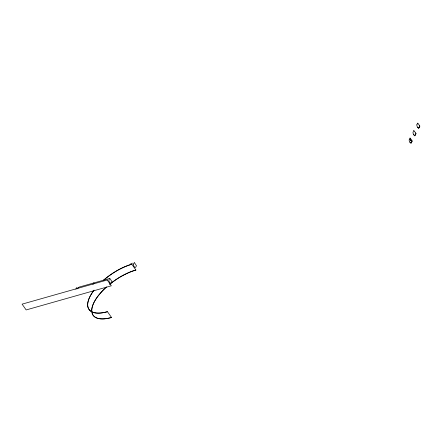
<?xml version="1.0" encoding="UTF-8"?>
<svg xmlns="http://www.w3.org/2000/svg" width="442" height="442" viewBox="0 0 442 442"><rect width="100%" height="100%" fill="white"/><g stroke="black" fill="none" stroke-linecap="round" stroke-linejoin="round"><path stroke-width="0.66" d="M411.303 140.495C410.878 141.053 410.126 140.103 410.436 139.528M133.589 264.062L133.462 264.57A1.249 0.713 74.1 0 0 133.495 265.145L133.716 265.802A3.199 1.823 74.1 0 0 134.738 267.217L135.042 267.41A1.265 0.724 74.1 0 0 135.445 267.399L135.838 266.935A11.829 6.729 74.1 0 0 135.976 266.686L136.385 265.885A2.696 1.53 74.1 0 0 136.456 265.725L134.578 262.868A4.21 2.392 74.1 0 0 134.44 262.686L134.351 262.609M75.897 289.283L75.919 289.212A8.928 5.094 74.2 0 1 76.135 288.737L76.543 287.935M77.444 288.847L77.466 288.775A8.928 5.094 74.2 0 1 77.681 288.294L78.09 287.493M92.98 284.438L93.002 284.366A8.928 5.094 74.2 0 1 93.218 283.891L93.627 283.09M409.298 139.468L409.176 139.976A1.249 0.713 74.2 0 0 409.209 140.556L409.43 141.213A3.199 1.829 74.2 0 0 410.447 142.628L410.751 142.821A1.265 0.724 74.2 0 0 411.159 142.805L411.546 142.346A11.829 6.746 74.2 0 0 411.69 142.092L412.104 141.296A2.696 1.536 74.2 0 0 412.171 141.136L411.767 140.374M416.966 124.556L416.839 125.064A1.249 0.713 74.2 0 0 416.872 125.639L417.093 126.301A3.199 1.829 74.2 0 0 418.115 127.71L418.419 127.904A1.265 0.724 74.2 0 0 418.823 127.893L419.215 127.434A11.829 6.746 74.2 0 0 419.353 127.18M134.208 262.78L133.799 263.581A8.928 5.077 74.1 0 0 133.583 264.056M413.756 130.733L413.347 131.534A8.928 5.094 74.2 0 0 413.132 132.009L413.005 132.523A1.249 0.713 74.2 0 0 413.038 133.097L413.259 133.755A3.199 1.829 74.2 0 0 414.281 135.169L414.585 135.363A1.265 0.724 74.2 0 0 414.988 135.351L415.381 134.887A11.829 6.746 74.2 0 0 415.524 134.633L415.933 133.838A2.696 1.536 74.2 0 0 416.005 133.677L415.596 132.915M419.359 127.18L419.767 126.379A2.696 1.536 74.2 0 0 419.839 126.219L419.43 125.456M109.638 278.548L109.224 279.35A8.928 5.094 74.2 0 0 109.008 279.825L108.887 280.339A1.249 0.713 74.2 0 0 108.92 280.913L109.141 281.576A3.199 1.829 74.2 0 0 110.163 282.985L110.461 283.178A1.265 0.724 74.2 0 0 110.87 283.167L111.262 282.709A11.829 6.746 74.2 0 0 111.401 282.455L111.815 281.653A2.696 1.536 74.2 0 0 111.887 281.493L110.041 278.692A4.21 2.403 74.2 0 0 109.865 278.454L109.804 278.388M417.591 123.274L417.176 124.075A8.928 5.094 74.2 0 0 416.961 124.55M409.922 138.191L409.513 138.987A8.928 5.094 74.2 0 0 409.298 139.468M76.593 287.847L76.775 287.836A4.21 2.403 74.2 0 1 76.914 288.024L77.262 288.516M109.682 278.466L79.14 287.085M413.806 130.65L413.988 130.633A4.21 2.403 74.2 0 1 414.126 130.821L414.303 131.07M411.148 140.788L411.187 140.412M130.688 263.775L132.512 263.161M128.6 265.266L131.832 264.233L135.898 270.029A37.421 16.023 -35 0 0 109.738 284.234M135.898 270.029L132.666 271.062A37.399 16.017 -35 0 0 125.185 274.278M410.48 139.506L410.552 139.534A2.448 1.398 74.2 0 1 411.154 140.396M410.983 140.816L410.635 140.479M417.734 123.103L417.817 123.18A4.21 2.403 74.2 0 1 417.955 123.362L418.132 123.611M410.071 138.014L410.154 138.092A4.21 2.403 74.2 0 1 410.292 138.28L410.579 138.683M93.77 282.913L93.859 282.99A4.21 2.403 74.2 0 1 93.997 283.178L94.074 283.289M78.234 287.317L78.322 287.399A4.21 2.403 74.2 0 1 78.461 287.582L78.748 287.991M417.441 127.235L418.712 128.434L419.789 125.987M413.607 134.694L414.883 135.893L415.955 133.445M409.773 142.153L411.049 143.352L412.121 140.899M418.37 123.948L419.309 125.29M414.474 131.313L415.48 132.744M410.64 138.771L411.646 140.202M93.687 290.637A37.421 16.023 -35 0 0 107.439 311.704L111.517 317.466A37.509 16.067 -35 0 1 98.997 318.605M103.218 280.504A37.421 16.023 -35 0 1 131.838 264.228M94.914 312.826A37.399 16.017 -35 0 1 88.439 300.339M121.119 268.482A37.399 16.017 -35 0 1 128.633 265.266M121.102 268.471A37.913 16.238 -35 0 0 118.412 269.88A36.703 15.719 -35 0 0 112.561 273.405L108.771 276.046A36.68 15.708 -35 0 0 105.047 278.952A38.835 16.63 -35 0 0 103.279 280.46M94.074 290.14A36.388 15.586 -35 0 0 93.378 291.079A42.426 18.172 -35 0 0 92.837 291.836A35.388 15.155 -35 0 0 91.279 294.217L90.262 296.013A36.946 15.824 -35 0 0 88.417 300.345M107.45 311.676A37.509 16.067 -35 0 1 94.931 312.809M111.5 317.5A37.421 16.023 -35 0 1 91.842 312.151A37.421 16.023 -35 0 1 106.489 287.002M98.98 318.621A37.399 16.017 -35 0 1 92.218 313.488M91.842 311.886A37.399 16.017 -35 0 1 92.505 306.135A36.946 15.824 -35 0 1 94.328 301.809L95.339 300.013A35.388 15.155 -35 0 1 96.903 297.632A42.426 18.172 -35 0 1 97.439 296.875A36.388 15.586 -35 0 1 98.875 295.002L101.511 291.93A37.581 16.094 -35 0 1 105.036 288.355A36.459 15.614 -35 0 1 106.334 287.156M125.169 274.272A37.913 16.238 -35 0 0 122.473 275.675A36.703 15.719 -35 0 0 116.627 279.2L112.837 281.841A36.68 15.708 -35 0 0 109.776 284.206M107.251 280.001L22.1 304.146L26.166 309.941L111.318 285.797L107.251 280.001"/></g></svg>
